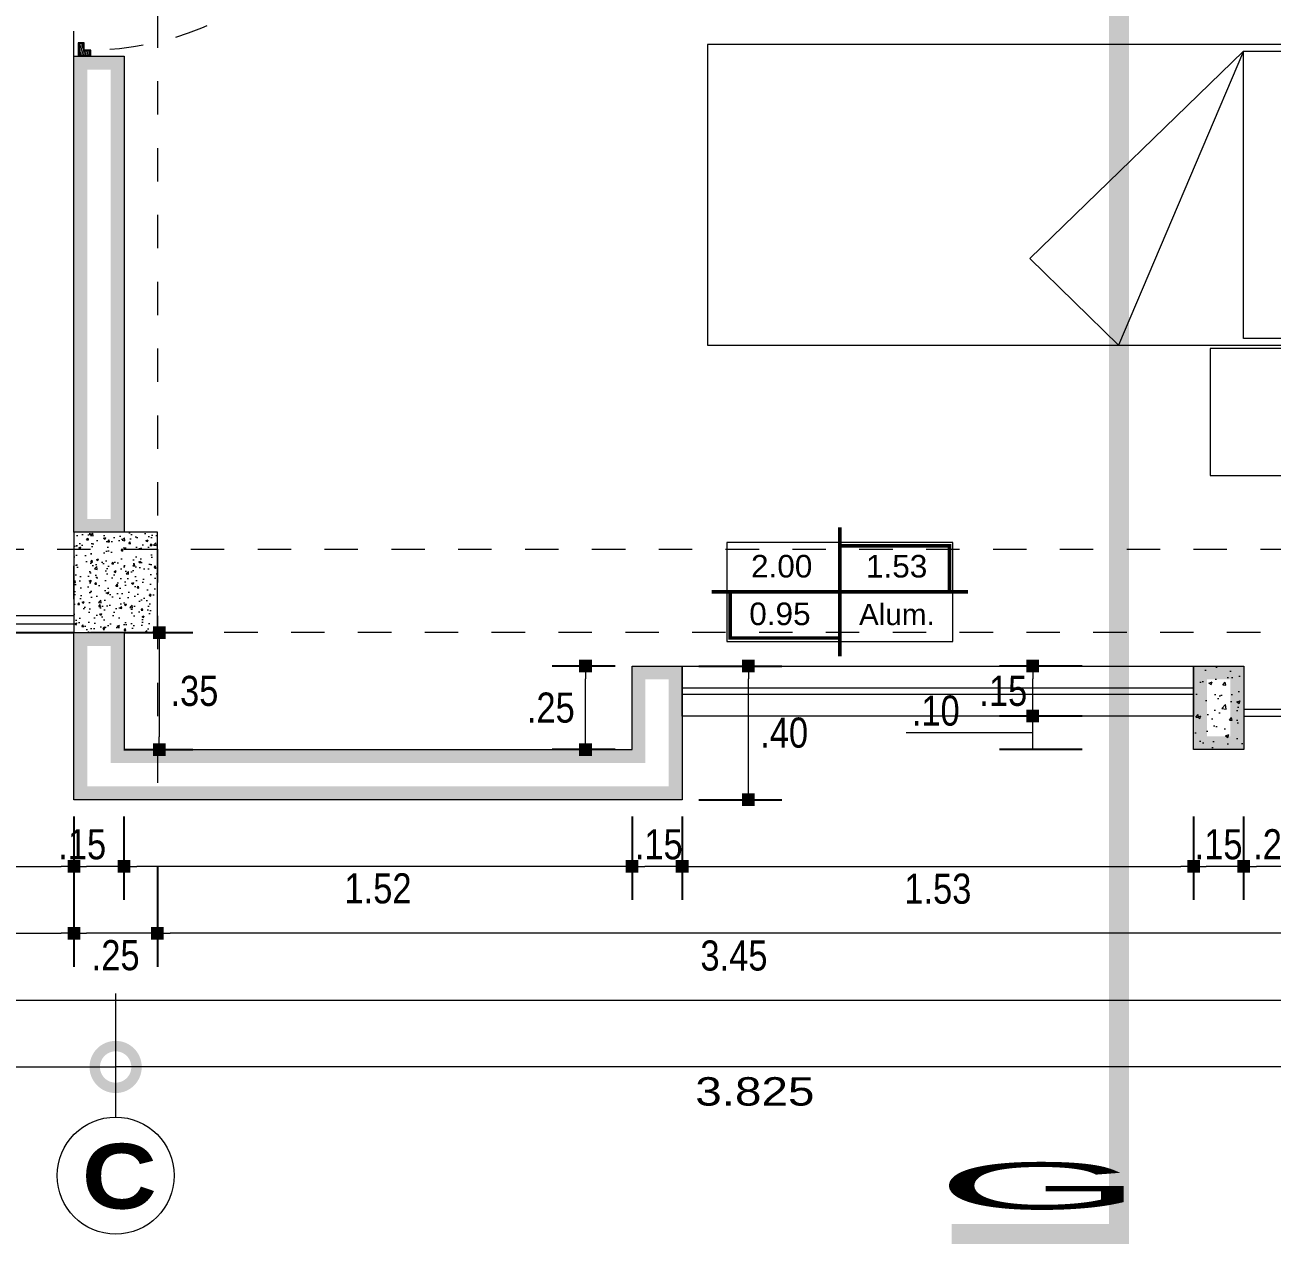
# Model space of a CAD drawing. Header units: millimetres. Extents: x 1555 to 3397, y 790 to 1592.
# Drawn here: x 1675.147 to 1678.878, y 799.003 to 802.652 of the extents above; entities that cross this region are included whole.
import ezdxf
from ezdxf.enums import TextEntityAlignment as Align

# ---------------------------------------------------------------- set-up
doc = ezdxf.new("R2010")
doc.units = ezdxf.units.MM
for name, pattern in [('ACAD_ISO10W100', [18.5, 12, -3, 0.5, -3]), ('CONTINUA', [0]), ('DASHDOT', [1, 0.5, -0.25, 0, -0.25]), ('HIDDEN2', [4.7625, 3.175, -1.5875])]:
    doc.linetypes.add(name, pattern=pattern)
doc.layers.get('0').update_dxf_attribs({"lineweight": 5})
doc.layers.get('Defpoints').update_dxf_attribs({"lineweight": 5})
for name, color, linetype, lineweight in [('0-Columna', 253, 'Continuous', 13), ('0-Hach de Muro Alto', 145, 'Continuous', 5), ('0-Muro Alto', 145, 'Continuous', 5), ('02', 2, 'Continuous', 5), ('1 simbolos', 250, 'Continuous', 9), ('BARANDAS', 129, 'Continuous', 9), ('COTA', 250, 'Continuous', 9), ('COTA INTERIOE', 22, 'Continuous', 9), ('COTAS', 7, 'Continuous', 9), ('muebles', 8, 'Continuous', 5), ('PUERTAS', 57, 'Continuous', 9), ('SIMBOLO CORTES', 10, 'DASHDOT', 5), ('TEXTURAS ACHURADOS', 47, 'Continuous', 5), ('VENTANA', 150, 'Continuous', 5)]:
    doc.layers.add(name, color=color, linetype=linetype, lineweight=lineweight)
for name, color, linetype, lineweight, true_color in [('1 numeracion puertas ventanas', 7, 'Continuous', 9, 0x504a45), ('ejes', 7, 'DASHDOT', 5, 0x6c7360), ('PISO LM', 7, 'Continuous', 25, 0x484242), ('PROYECCION DE VIGA', 7, 'HIDDEN2', 9, 0xd4bc9d), ('RELLENO DE MURO CORTE', 7, 'Continuous', 5, 0x5b605f), ('TEXTO CORTES', 7, 'CONTINUA', 9, 0x3d664b)]:
    doc.layers.add(name, color=color, linetype=linetype, lineweight=lineweight, true_color=true_color)
doc.styles.add('BLACK', font='', dxfattribs={"height": 0.15})
doc.styles.add('DETALLES', font='techl___.ttf')
doc.styles.add('PEQUEÑO', font='sanss___.ttf', dxfattribs={"height": 0.075})
doc.styles.add('STYLE1-50EJES', font='swissel.ttf', dxfattribs={"width": 1.2, "height": 0.085})
doc.styles.add('TEX-10', font='swissel.ttf', dxfattribs={"height": 0.1})
doc.styles.add('TITULO2', font='swissck.ttf')
doc.styles.get('BLACK').set_extended_font_data('Arial Black')
doc.dimstyles.new('50$0', dxfattribs={"dimscale": 0, "dimtxt": 0.09, "dimasz": 0.038, "dimexe": 0.1, "dimexo": 0.05, "dimgap": 0.02, "dimtad": 2, "dimtih": 1, "dimtoh": 1, "dimlfac": -1, "dimzin": 4, "dimdsep": 46, "dimtxsty": 'DETALLES', "dimblk": 'BOXFILLED', "dimcen": 2.5, "dimclrd": 256, "dimclre": 256, "dimclrt": 256, "dimazin": 0, "dimtfac": 1, "dimtmove": 0, "dimatfit": 2, "dimldrblk": 'DOT', "dimfxl": 0.2, "dimfxlon": 1, "dimtolj": 1, "dimtzin": 0, "dimlwd": -1, "dimarcsym": 0})
doc.dimstyles.new('DIM-1-50ejes', dxfattribs={"dimtxt": 0.085, "dimasz": 0.25, "dimexe": 0.15, "dimexo": 0.18, "dimgap": 0.03, "dimtad": 2, "dimtih": 1, "dimtoh": 1, "dimzin": 0, "dimdsep": 46, "dimtxsty": 'STYLE1-50EJES', "dimblk1": 'DOTSMALL', "dimblk2": 'DOTSMALL', "dimsah": 1, "dimcen": 2.75, "dimclrd": 256, "dimclre": 256, "dimclrt": 256, "dimazin": 0, "dimtfac": 1, "dimtix": 1, "dimtmove": 0, "dimatfit": 3, "dimldrblk": 'DOTSMALL', "dimfxl": 1, "dimfxlon": 1, "dimtolj": 1, "dimtzin": 0, "dimlwd": -1, "dimlwe": -1, "dimarcsym": 0})

# ---------------------------------------------------------------- blocks, each defined once
blk = doc.blocks.new('A$C1AD014A1')
at = {"layer": 'muebles'}
for p, q in [((0.3422, 0.8264), (-0.5378, 0.4518)), ((0.3422, 0.8264), (-0.2786, 0.1871)), ((-0.5378, 0.4518), (-0.2786, 0.1871))]:
    blk.add_line(p, q, dxfattribs=at)
for points in [[(-0.5478, 1.1265), (-0.5478, 0.7265), (-0.9278, 0.7265), (-0.9278, 1.1265)], [(0.3622, 1.1265), (0.3622, -0.7777), (-0.5378, -0.7777), (-0.5378, 1.1265)], [(-0.5178, 0.8264), (0.3422, 0.8264), (0.3422, 1.1065), (-0.5178, 1.1065)], [(-0.5378, 0.4518), (-0.2786, 0.1871), (0.3422, 0.8264)]]:
    blk.add_lwpolyline(points, close=True, dxfattribs=at)
blk = doc.blocks.new('_BOXFILLED')
at = {"color": 0, "linetype": 'ByBlock'}
blk.add_line((-0.5, 0), (-1, 0), dxfattribs=at)
blk.add_solid([(-0.5, 0.5), (0.5, 0.5), (-0.5, -0.5), (0.5, -0.5)], dxfattribs=at)
blk = doc.blocks.new('*D45')
at = {"layer": 'COTA', "lineweight": -2, "transparency": 16777216}
for p, q in [((1670.2433, 799.9333), (1670.2433, 799.6333)), ((1679.2433, 799.9333), (1679.2433, 799.6333))]:
    blk.add_line(p, q, dxfattribs=at)
at = {"layer": 'COTA', "transparency": 16777216}
blk.add_line((1670.2813, 799.7333), (1679.2053, 799.7333), dxfattribs=at)
at = {"layer": 'Defpoints', "color": 0, "transparency": 16777216}
for p in [(1670.2433, 800.3332), (1679.2433, 800.3332), (1679.2433, 799.7333)]:
    blk.add_point(p, dxfattribs=at)
at = {"layer": 'COTA', "transparency": 16777216, "xscale": 0.038, "yscale": 0.038, "zscale": 0.038, "rotation": 180}
blk.add_blockref('_BOXFILLED', (1670.2433, 799.7333), dxfattribs=at)
at = {"layer": 'COTA', "transparency": 16777216, "xscale": 0.038, "yscale": 0.038, "zscale": 0.038}
blk.add_blockref('_BOXFILLED', (1679.2433, 799.7333), dxfattribs=at)
at = {"layer": 'COTA', "transparency": 16777216, "insert": (1674.7433, 799.6671), "char_height": 0.09, "attachment_point": 5, "style": 'DETALLES'}
blk.add_mtext('\\A1;9.00', dxfattribs=at)
blk = doc.blocks.new('_Dot')
at = {"layer": '02', "color": 0, "lineweight": -2}
blk.add_line((-0.5, 0), (-1, 0), dxfattribs=at)
at = {"layer": '02', "color": 0, "const_width": 0.5}
blk.add_lwpolyline([(-0.25, 0, 1), (0.25, 0, 1)], format="xyb", close=True, dxfattribs=at)
blk = doc.blocks.new('_DOTSMALL')
at = {"color": 0, "linetype": 'ByBlock', "const_width": 0.5}
blk.add_lwpolyline([(-0.0625, 0, 1), (0.0625, 0, 1)], format="xyb", close=True, dxfattribs=at)
blk = doc.blocks.new('*D47')
at = {"layer": 'COTAS', "transparency": 16777216}
for p, q in [((1675.4183, 799.7533), (1675.4183, 799.3833)), ((1679.2433, 799.7533), (1679.2433, 799.3833)), ((1679.2433, 799.5333), (1675.4183, 799.5333))]:
    blk.add_line(p, q, dxfattribs=at)
at = {"layer": 'Defpoints', "color": 0, "transparency": 16777216}
for p in [(1675.4183, 799.9333), (1679.2433, 799.9333), (1675.4183, 799.5333)]:
    blk.add_point(p, dxfattribs=at)
at = {"layer": 'COTAS', "transparency": 16777216, "xscale": 0.25, "yscale": 0.25, "zscale": 0.25, "rotation": 180}
blk.add_blockref('_DOTSMALL', (1675.4183, 799.5333), dxfattribs=at)
at = {"layer": 'COTAS', "transparency": 16777216, "xscale": 0.25, "yscale": 0.25, "zscale": 0.25}
blk.add_blockref('_DOTSMALL', (1679.2433, 799.5333), dxfattribs=at)
at = {"layer": 'COTAS', "transparency": 16777216, "insert": (1677.3308, 799.4596), "char_height": 0.085, "attachment_point": 5, "style": 'STYLE1-50EJES'}
blk.add_mtext('\\A1;3.825', dxfattribs=at)
blk = doc.blocks.new('*D51')
at = {"layer": 'COTAS', "transparency": 16777216}
for p, q in [((1674.0683, 799.7533), (1674.0683, 799.3833)), ((1675.4183, 799.7533), (1675.4183, 799.3833)), ((1674.0683, 799.5333), (1675.4183, 799.5333))]:
    blk.add_line(p, q, dxfattribs=at)
at = {"layer": 'Defpoints', "color": 0, "transparency": 16777216}
for p in [(1674.0683, 799.9333), (1675.4183, 799.9333), (1675.4183, 799.5333)]:
    blk.add_point(p, dxfattribs=at)
at = {"layer": 'COTAS', "transparency": 16777216, "xscale": 0.25, "yscale": 0.25, "zscale": 0.25, "rotation": 180}
blk.add_blockref('_DOTSMALL', (1674.0683, 799.5333), dxfattribs=at)
at = {"layer": 'COTAS', "transparency": 16777216, "xscale": 0.25, "yscale": 0.25, "zscale": 0.25}
blk.add_blockref('_DOTSMALL', (1675.4183, 799.5333), dxfattribs=at)
at = {"layer": 'COTAS', "transparency": 16777216, "insert": (1674.7433, 799.4596), "char_height": 0.085, "attachment_point": 5, "style": 'STYLE1-50EJES'}
blk.add_mtext('\\A1;1.350', dxfattribs=at)
blk = doc.blocks.new('*D56')
at = {"layer": 'COTA', "lineweight": -2, "transparency": 16777216}
for p, q in [((1675.2933, 800.2832), (1675.2933, 800.0333)), ((1675.4433, 800.2832), (1675.4433, 800.0333))]:
    blk.add_line(p, q, dxfattribs=at)
at = {"layer": 'COTA', "transparency": 16777216}
blk.add_line((1675.4053, 800.1333), (1675.3313, 800.1333), dxfattribs=at)
at = {"layer": 'Defpoints', "color": 0, "transparency": 16777216}
for p in [(1675.2933, 800.3332), (1675.4433, 800.3332), (1675.2933, 800.1333)]:
    blk.add_point(p, dxfattribs=at)
at = {"layer": 'COTA', "transparency": 16777216, "xscale": 0.038, "yscale": 0.038, "zscale": 0.038, "rotation": 180}
blk.add_blockref('_BOXFILLED', (1675.2933, 800.1333), dxfattribs=at)
at = {"layer": 'COTA', "transparency": 16777216, "xscale": 0.038, "yscale": 0.038, "zscale": 0.038}
blk.add_blockref('_BOXFILLED', (1675.4433, 800.1333), dxfattribs=at)
at = {"layer": 'COTA', "transparency": 16777216, "insert": (1675.3183, 800.1992), "char_height": 0.09, "attachment_point": 5, "style": 'DETALLES'}
blk.add_mtext('\\A1;.15', dxfattribs=at)
blk = doc.blocks.new('*D57')
at = {"layer": 'COTA', "lineweight": -2, "transparency": 16777216}
for p, q in [((1678.7933, 800.2832), (1678.7933, 800.0333)), ((1678.9933, 800.2832), (1678.9933, 800.0333))]:
    blk.add_line(p, q, dxfattribs=at)
at = {"layer": 'COTA', "transparency": 16777216}
blk.add_line((1678.9553, 800.1333), (1678.8313, 800.1333), dxfattribs=at)
at = {"layer": 'Defpoints', "color": 0, "transparency": 16777216}
for p in [(1678.7933, 800.3332), (1678.9933, 800.3332), (1678.7933, 800.1333)]:
    blk.add_point(p, dxfattribs=at)
at = {"layer": 'COTA', "transparency": 16777216, "xscale": 0.038, "yscale": 0.038, "zscale": 0.038, "rotation": 180}
blk.add_blockref('_BOXFILLED', (1678.7933, 800.1333), dxfattribs=at)
at = {"layer": 'COTA', "transparency": 16777216, "xscale": 0.038, "yscale": 0.038, "zscale": 0.038}
blk.add_blockref('_BOXFILLED', (1678.9933, 800.1333), dxfattribs=at)
at = {"layer": 'COTA', "transparency": 16777216, "insert": (1678.8933, 800.1992), "char_height": 0.09, "attachment_point": 5, "style": 'DETALLES'}
blk.add_mtext('\\A1;.20', dxfattribs=at)
blk = doc.blocks.new('*D58')
at = {"layer": 'COTA', "lineweight": -2, "transparency": 16777216}
for p, q in [((1678.6433, 800.2832), (1678.6433, 800.0333)), ((1678.7933, 800.2832), (1678.7933, 800.0333))]:
    blk.add_line(p, q, dxfattribs=at)
at = {"layer": 'COTA', "transparency": 16777216}
blk.add_line((1678.7553, 800.1333), (1678.6813, 800.1333), dxfattribs=at)
at = {"layer": 'Defpoints', "color": 0, "transparency": 16777216}
for p in [(1678.6433, 800.3332), (1678.7933, 800.3332), (1678.6433, 800.1333)]:
    blk.add_point(p, dxfattribs=at)
at = {"layer": 'COTA', "transparency": 16777216, "xscale": 0.038, "yscale": 0.038, "zscale": 0.038, "rotation": 180}
blk.add_blockref('_BOXFILLED', (1678.6433, 800.1333), dxfattribs=at)
at = {"layer": 'COTA', "transparency": 16777216, "xscale": 0.038, "yscale": 0.038, "zscale": 0.038}
blk.add_blockref('_BOXFILLED', (1678.7933, 800.1333), dxfattribs=at)
at = {"layer": 'COTA', "transparency": 16777216, "insert": (1678.7183, 800.1992), "char_height": 0.09, "attachment_point": 5, "style": 'DETALLES'}
blk.add_mtext('\\A1;.15', dxfattribs=at)
blk = doc.blocks.new('*D59')
at = {"layer": 'COTA', "lineweight": -2, "transparency": 16777216}
for p, q in [((1676.9633, 800.2832), (1676.9633, 800.0333)), ((1677.1133, 800.2832), (1677.1133, 800.0333))]:
    blk.add_line(p, q, dxfattribs=at)
at = {"layer": 'COTA', "transparency": 16777216}
blk.add_line((1677.0753, 800.1333), (1677.0013, 800.1333), dxfattribs=at)
at = {"layer": 'Defpoints', "color": 0, "transparency": 16777216}
for p in [(1676.9633, 800.3332), (1677.1133, 800.3332), (1676.9633, 800.1333)]:
    blk.add_point(p, dxfattribs=at)
at = {"layer": 'COTA', "transparency": 16777216, "xscale": 0.038, "yscale": 0.038, "zscale": 0.038, "rotation": 180}
blk.add_blockref('_BOXFILLED', (1676.9633, 800.1333), dxfattribs=at)
at = {"layer": 'COTA', "transparency": 16777216, "xscale": 0.038, "yscale": 0.038, "zscale": 0.038}
blk.add_blockref('_BOXFILLED', (1677.1133, 800.1333), dxfattribs=at)
at = {"layer": 'COTA', "transparency": 16777216, "insert": (1677.0433, 800.1992), "char_height": 0.09, "attachment_point": 5, "style": 'DETALLES'}
blk.add_mtext('\\A1;.15', dxfattribs=at)
blk = doc.blocks.new('*D60')
at = {"layer": 'COTA', "lineweight": -2, "transparency": 16777216}
for p, q in [((1675.4433, 800.2832), (1675.4433, 800.0333)), ((1676.9633, 800.2832), (1676.9633, 800.0333))]:
    blk.add_line(p, q, dxfattribs=at)
at = {"layer": 'COTA', "transparency": 16777216}
blk.add_line((1676.9253, 800.1333), (1675.4813, 800.1333), dxfattribs=at)
at = {"layer": 'Defpoints', "color": 0, "transparency": 16777216}
for p in [(1675.4433, 800.3332), (1676.9633, 800.3332), (1675.4433, 800.1333)]:
    blk.add_point(p, dxfattribs=at)
at = {"layer": 'COTA', "transparency": 16777216, "xscale": 0.038, "yscale": 0.038, "zscale": 0.038, "rotation": 180}
blk.add_blockref('_BOXFILLED', (1675.4433, 800.1333), dxfattribs=at)
at = {"layer": 'COTA', "transparency": 16777216, "xscale": 0.038, "yscale": 0.038, "zscale": 0.038}
blk.add_blockref('_BOXFILLED', (1676.9633, 800.1333), dxfattribs=at)
at = {"layer": 'COTA', "transparency": 16777216, "insert": (1676.2033, 800.0673), "char_height": 0.09, "attachment_point": 5, "style": 'DETALLES'}
blk.add_mtext('\\A1;1.52', dxfattribs=at)
blk = doc.blocks.new('*D110')
at = {"layer": 'COTA', "lineweight": -2, "transparency": 16777216}
for p, q in [((1674.1933, 800.2832), (1674.1933, 800.0333)), ((1675.2933, 800.2832), (1675.2933, 800.0333))]:
    blk.add_line(p, q, dxfattribs=at)
at = {"layer": 'COTA', "transparency": 16777216}
blk.add_line((1674.2313, 800.1333), (1675.2553, 800.1333), dxfattribs=at)
at = {"layer": 'Defpoints', "color": 0, "transparency": 16777216}
for p in [(1674.1933, 800.3332), (1675.2933, 800.3332), (1675.2933, 800.1333)]:
    blk.add_point(p, dxfattribs=at)
at = {"layer": 'COTA', "transparency": 16777216, "xscale": 0.038, "yscale": 0.038, "zscale": 0.038, "rotation": 180}
blk.add_blockref('_BOXFILLED', (1674.1933, 800.1333), dxfattribs=at)
at = {"layer": 'COTA', "transparency": 16777216, "xscale": 0.038, "yscale": 0.038, "zscale": 0.038}
blk.add_blockref('_BOXFILLED', (1675.2933, 800.1333), dxfattribs=at)
at = {"layer": 'COTA', "transparency": 16777216, "insert": (1674.7433, 800.0673), "char_height": 0.09, "attachment_point": 5, "style": 'DETALLES'}
blk.add_mtext('\\A1;1.10', dxfattribs=at)
blk = doc.blocks.new('*D90')
at = {"layer": 'COTA INTERIOE', "lineweight": -2, "transparency": 16777216}
for p, q in [((1675.4433, 800.8332), (1675.6488, 800.8332)), ((1675.4433, 800.4832), (1675.6488, 800.4832))]:
    blk.add_line(p, q, dxfattribs=at)
at = {"layer": 'COTA INTERIOE', "transparency": 16777216}
blk.add_line((1675.5488, 800.7952), (1675.5488, 800.5212), dxfattribs=at)
at = {"layer": 'Defpoints', "color": 0, "transparency": 16777216}
for p in [(1675.3933, 800.8332), (1675.3933, 800.4832), (1675.5488, 800.4832)]:
    blk.add_point(p, dxfattribs=at)
at = {"layer": 'COTA INTERIOE', "transparency": 16777216, "xscale": 0.038, "yscale": 0.038, "zscale": 0.038}
for p, rotation in [((1675.5488, 800.8332), 90), ((1675.5488, 800.4832), 270)]:
    blk.add_blockref('_BOXFILLED', p, dxfattribs=dict(at, rotation=rotation))
at = {"layer": 'COTA INTERIOE', "transparency": 16777216, "insert": (1675.654, 800.6582), "char_height": 0.09, "attachment_point": 5, "style": 'DETALLES'}
blk.add_mtext('\\A1;.35', dxfattribs=at)
blk = doc.blocks.new('*D91')
at = {"layer": 'COTA INTERIOE', "lineweight": -2, "transparency": 16777216}
for p, q in [((1676.9133, 800.7332), (1676.7241, 800.7332)), ((1676.9133, 800.4832), (1676.7241, 800.4832))]:
    blk.add_line(p, q, dxfattribs=at)
at = {"layer": 'COTA INTERIOE', "transparency": 16777216}
blk.add_line((1676.8241, 800.5212), (1676.8241, 800.6952), dxfattribs=at)
at = {"layer": 'Defpoints', "color": 0, "transparency": 16777216}
for p in [(1676.8241, 800.7332), (1676.9633, 800.7332), (1676.9633, 800.4832)]:
    blk.add_point(p, dxfattribs=at)
at = {"layer": 'COTA INTERIOE', "transparency": 16777216, "xscale": 0.038, "yscale": 0.038, "zscale": 0.038}
for p, rotation in [((1676.8241, 800.7332), 90), ((1676.8241, 800.4832), 270)]:
    blk.add_blockref('_BOXFILLED', p, dxfattribs=dict(at, rotation=rotation))
at = {"layer": 'COTA INTERIOE', "transparency": 16777216, "insert": (1676.7203, 800.6082), "char_height": 0.09, "attachment_point": 5, "style": 'DETALLES'}
blk.add_mtext('\\A1;.25', dxfattribs=at)
blk = doc.blocks.new('*D113')
at = {"layer": 'COTA INTERIOE', "lineweight": -2, "transparency": 16777216}
for p, q in [((1677.1633, 800.7332), (1677.4116, 800.7332)), ((1677.1633, 800.3332), (1677.4116, 800.3332))]:
    blk.add_line(p, q, dxfattribs=at)
at = {"layer": 'COTA INTERIOE', "transparency": 16777216}
blk.add_line((1677.3116, 800.3712), (1677.3116, 800.6952), dxfattribs=at)
at = {"layer": 'Defpoints', "color": 0, "transparency": 16777216}
for p in [(1677.1133, 800.7332), (1677.3116, 800.7332), (1677.1133, 800.3332)]:
    blk.add_point(p, dxfattribs=at)
at = {"layer": 'COTA INTERIOE', "transparency": 16777216, "xscale": 0.038, "yscale": 0.038, "zscale": 0.038}
for p, rotation in [((1677.3116, 800.7332), 90), ((1677.3116, 800.3332), 270)]:
    blk.add_blockref('_BOXFILLED', p, dxfattribs=dict(at, rotation=rotation))
at = {"layer": 'COTA INTERIOE', "transparency": 16777216, "insert": (1677.4185, 800.5332), "char_height": 0.09, "attachment_point": 5, "style": 'DETALLES'}
blk.add_mtext('\\A1;.40', dxfattribs=at)
blk = doc.blocks.new('*D103')
at = {"layer": 'COTA', "lineweight": -2, "transparency": 16777216}
for p, q in [((1675.5433, 800.1333), (1675.5433, 799.8333)), ((1678.9933, 800.1333), (1678.9933, 799.8333))]:
    blk.add_line(p, q, dxfattribs=at)
at = {"layer": 'COTA', "transparency": 16777216}
blk.add_line((1678.9553, 799.9333), (1675.5813, 799.9333), dxfattribs=at)
at = {"layer": 'Defpoints', "color": 0, "transparency": 16777216}
for p in [(1675.5433, 800.3332), (1678.9933, 800.3332), (1675.5433, 799.9333)]:
    blk.add_point(p, dxfattribs=at)
at = {"layer": 'COTA', "transparency": 16777216, "xscale": 0.038, "yscale": 0.038, "zscale": 0.038, "rotation": 180}
blk.add_blockref('_BOXFILLED', (1675.5433, 799.9333), dxfattribs=at)
at = {"layer": 'COTA', "transparency": 16777216, "xscale": 0.038, "yscale": 0.038, "zscale": 0.038}
blk.add_blockref('_BOXFILLED', (1678.9933, 799.9333), dxfattribs=at)
at = {"layer": 'COTA', "transparency": 16777216, "insert": (1677.2683, 799.8663), "char_height": 0.09, "attachment_point": 5, "style": 'DETALLES'}
blk.add_mtext('\\A1;3.45', dxfattribs=at)
blk = doc.blocks.new('*D108')
at = {"layer": 'COTA', "lineweight": -2, "transparency": 16777216}
for p, q in [((1675.2933, 800.1333), (1675.2933, 799.8333)), ((1675.5433, 800.1333), (1675.5433, 799.8333))]:
    blk.add_line(p, q, dxfattribs=at)
at = {"layer": 'COTA', "transparency": 16777216}
blk.add_line((1675.5053, 799.9333), (1675.3313, 799.9333), dxfattribs=at)
at = {"layer": 'Defpoints', "color": 0, "transparency": 16777216}
for p in [(1675.2933, 800.3332), (1675.5433, 800.3332), (1675.2933, 799.9333)]:
    blk.add_point(p, dxfattribs=at)
at = {"layer": 'COTA', "transparency": 16777216, "xscale": 0.038, "yscale": 0.038, "zscale": 0.038, "rotation": 180}
blk.add_blockref('_BOXFILLED', (1675.2933, 799.9333), dxfattribs=at)
at = {"layer": 'COTA', "transparency": 16777216, "xscale": 0.038, "yscale": 0.038, "zscale": 0.038}
blk.add_blockref('_BOXFILLED', (1675.5433, 799.9333), dxfattribs=at)
at = {"layer": 'COTA', "transparency": 16777216, "insert": (1675.4183, 799.8673), "char_height": 0.09, "attachment_point": 5, "style": 'DETALLES'}
blk.add_mtext('\\A1;.25', dxfattribs=at)
blk = doc.blocks.new('*D109')
at = {"layer": 'COTA', "lineweight": -2, "transparency": 16777216}
for p, q in [((1674.1933, 800.1333), (1674.1933, 799.8333)), ((1675.2933, 800.1333), (1675.2933, 799.8333))]:
    blk.add_line(p, q, dxfattribs=at)
at = {"layer": 'COTA', "transparency": 16777216}
blk.add_line((1674.2313, 799.9333), (1675.2553, 799.9333), dxfattribs=at)
at = {"layer": 'Defpoints', "color": 0, "transparency": 16777216}
for p in [(1674.1933, 800.3332), (1675.2933, 800.3332), (1675.2933, 799.9333)]:
    blk.add_point(p, dxfattribs=at)
at = {"layer": 'COTA', "transparency": 16777216, "xscale": 0.038, "yscale": 0.038, "zscale": 0.038, "rotation": 180}
blk.add_blockref('_BOXFILLED', (1674.1933, 799.9333), dxfattribs=at)
at = {"layer": 'COTA', "transparency": 16777216, "xscale": 0.038, "yscale": 0.038, "zscale": 0.038}
blk.add_blockref('_BOXFILLED', (1675.2933, 799.9333), dxfattribs=at)
at = {"layer": 'COTA', "transparency": 16777216, "insert": (1674.7433, 799.8673), "char_height": 0.09, "attachment_point": 5, "style": 'DETALLES'}
blk.add_mtext('\\A1;1.10', dxfattribs=at)
blk = doc.blocks.new('*D114')
at = {"layer": 'COTA', "lineweight": -2, "transparency": 16777216}
for p, q in [((1677.1133, 800.2832), (1677.1133, 800.0333)), ((1678.6433, 800.2832), (1678.6433, 800.0333))]:
    blk.add_line(p, q, dxfattribs=at)
at = {"layer": 'COTA', "transparency": 16777216}
blk.add_line((1677.1513, 800.1333), (1678.6053, 800.1333), dxfattribs=at)
at = {"layer": 'Defpoints', "color": 0, "transparency": 16777216}
for p in [(1677.1133, 800.3332), (1678.6433, 800.3332), (1678.6433, 800.1333)]:
    blk.add_point(p, dxfattribs=at)
at = {"layer": 'COTA', "transparency": 16777216, "xscale": 0.038, "yscale": 0.038, "zscale": 0.038, "rotation": 180}
blk.add_blockref('_BOXFILLED', (1677.1133, 800.1333), dxfattribs=at)
at = {"layer": 'COTA', "transparency": 16777216, "xscale": 0.038, "yscale": 0.038, "zscale": 0.038}
blk.add_blockref('_BOXFILLED', (1678.6433, 800.1333), dxfattribs=at)
at = {"layer": 'COTA', "transparency": 16777216, "insert": (1677.8783, 800.0663), "char_height": 0.09, "attachment_point": 5, "style": 'DETALLES'}
blk.add_mtext('\\A1;1.53', dxfattribs=at)
blk = doc.blocks.new('*D280')
at = {"layer": 'COTA INTERIOE', "lineweight": -2, "transparency": 16777216}
for p, q in [((1678.3104, 800.5832), (1678.0623, 800.5832)), ((1678.3104, 800.4832), (1678.0623, 800.4832))]:
    blk.add_line(p, q, dxfattribs=at)
at = {"layer": 'COTA INTERIOE', "transparency": 16777216}
for p, q in [((1678.1623, 800.4832), (1678.1623, 800.5832)), ((1678.1623, 800.4832), (1678.1623, 800.5832)), ((1677.9605, 800.5332), (1677.7835, 800.5332)), ((1678.1623, 800.5332), (1677.9605, 800.5332))]:
    blk.add_line(p, q, dxfattribs=at)
at = {"layer": 'Defpoints', "color": 0, "transparency": 16777216}
for p in [(1678.1623, 800.5832), (1678.3604, 800.5832), (1678.3604, 800.4832)]:
    blk.add_point(p, dxfattribs=at)
at = {"layer": 'COTA INTERIOE', "transparency": 16777216, "insert": (1677.872, 800.5991), "char_height": 0.09, "attachment_point": 5, "style": 'DETALLES'}
blk.add_mtext('\\A1;.10', dxfattribs=at)
blk = doc.blocks.new('*D281')
at = {"layer": 'COTA INTERIOE', "lineweight": -2, "transparency": 16777216}
for p, q in [((1678.3104, 800.7332), (1678.0623, 800.7332)), ((1678.3104, 800.5832), (1678.0623, 800.5832))]:
    blk.add_line(p, q, dxfattribs=at)
at = {"layer": 'COTA INTERIOE', "transparency": 16777216}
blk.add_line((1678.1623, 800.6212), (1678.1623, 800.6952), dxfattribs=at)
at = {"layer": 'Defpoints', "color": 0, "transparency": 16777216}
for p in [(1678.1623, 800.7332), (1678.3604, 800.7332), (1678.3604, 800.5832)]:
    blk.add_point(p, dxfattribs=at)
at = {"layer": 'COTA INTERIOE', "transparency": 16777216, "xscale": 0.038, "yscale": 0.038, "zscale": 0.038}
for p, rotation in [((1678.1623, 800.7332), 90), ((1678.1623, 800.5832), 270)]:
    blk.add_blockref('_BOXFILLED', p, dxfattribs=dict(at, rotation=rotation))
at = {"layer": 'COTA INTERIOE', "transparency": 16777216, "insert": (1678.0741, 800.6582), "char_height": 0.09, "attachment_point": 5, "style": 'DETALLES'}
blk.add_mtext('\\A1;.15', dxfattribs=at)
blk = doc.blocks.new('A$C4689712F')
at = {"layer": 'RELLENO DE MURO CORTE'}
h = blk.add_hatch(dxfattribs=at)
h.set_pattern_fill('_USER', color=256, scale=0.004, angle=195, style=0, pattern_type=0)
h.set_pattern_definition([(195, (-171.6748232, -35.353283), (0.00103527618, -0.003863703305), [])])
h.paths.add_polyline_path([(0.4187, 0.0546), (0.4045, 0.0404), (0.4399, 0.0051), (0.454, 0.0192)])
edge = h.paths.add_edge_path()
edge.add_arc((0.454, 0.0192), 0.864, 135.6632, 136.3264)
edge.add_line((-0.1709, 0.6158), (-0.1357, 0.5806))
edge.add_line((-0.1357, 0.5806), (-0.1215, 0.5948))
edge.add_line((-0.1215, 0.5948), (-0.1569, 0.6301))
edge.add_line((-0.1569, 0.6301), (-0.164, 0.623))
h = blk.add_hatch(dxfattribs=at)
h.set_pattern_fill('_USER', color=256, scale=0.005, angle=195, style=0, pattern_type=0)
h.set_pattern_definition([(195, (-171.674823, -35.353283), (0.00129409523, -0.00482962913), [])])
h.paths.add_polyline_path([(-0.1215, 0.5905), (-0.1314, 0.5806), (0.4045, 0.0447), (0.4144, 0.0546)])
h = blk.add_hatch(dxfattribs=at)
h.set_pattern_fill('_USER', color=256, scale=0.005, angle=195, style=0, pattern_type=0)
h.set_pattern_definition([(195, (-171.667752, -35.346212), (0.00129409523, -0.00482962913), [])])
h.paths.add_polyline_path([(0.4695, 0.0167), (0.4565, 0.0167), (0.4565, -0.0033), (0.4345, -0.0033), (0.4345, -0.0163), (0.4695, -0.0163)])
h.paths.add_polyline_path([(-0.4255, 0.0167), (-0.4125, 0.0167), (-0.4125, -0.0033), (-0.3905, -0.0033), (-0.3905, -0.0163), (-0.4255, -0.0163)])
at = {"layer": 'PUERTAS', "linetype": 'HIDDEN2', "ltscale": 0.012}
blk.add_lwpolyline([(0.454, 0.8832, 0.414214), (-0.41, 0.0192), (-0.41, -0.0008), (-0.41, -0.0008)], format="xyb", dxfattribs=at)
at = {"layer": 'PUERTAS'}
for points in [[(-0.0801, 0.6078, 0.478386), (-0.1011, 0.59), (-0.0839, 0.5727, 0.478386), (-0.066, 0.5938)], [(-0.1487, 0.5392, -0.478386), (-0.1309, 0.5602), (-0.1137, 0.543, -0.478386), (-0.1347, 0.5251)]]:
    blk.add_lwpolyline(points, format="xyb", close=True, dxfattribs=at)
for points in [[(-0.1215, 0.5948), (-0.1357, 0.5806), (0.4045, 0.0404), (0.4187, 0.0546)], [(-0.1001, 0.5425), (-0.1314, 0.5738), (-0.1301, 0.5751), (-0.0988, 0.5438)], [(-0.1254, 0.5641), (-0.1314, 0.5738), (-0.1001, 0.5425), (-0.1098, 0.5485)], [(-0.1151, 0.5444), (-0.1295, 0.5588), (-0.1248, 0.5635), (-0.1104, 0.5491)], [(-0.0834, 0.5591), (-0.1147, 0.5904), (-0.116, 0.5892), (-0.0847, 0.5579)], [(-0.105, 0.5845), (-0.1147, 0.5904), (-0.0834, 0.5591), (-0.0894, 0.5689)], [(-0.0853, 0.5742), (-0.0997, 0.5886), (-0.1044, 0.5839), (-0.09, 0.5695)], [(-0.428, 0.0192), (-0.41, 0.0192), (-0.41, -0.0008), (-0.388, -0.0008), (-0.388, -0.0188), (-0.428, -0.0188)], [(0.472, 0.0192), (0.454, 0.0192), (0.454, -0.0008), (0.432, -0.0008), (0.432, -0.0188), (0.472, -0.0188)]]:
    blk.add_lwpolyline(points, close=True, dxfattribs=at)
at = {"layer": 'RELLENO DE MURO CORTE'}
for points in [[(-0.1569, 0.6301), (-0.164, 0.623, 0.002894), (-0.1709, 0.6158), (-0.1357, 0.5806), (-0.1215, 0.5948)], [(-0.081, 0.6062, 0.455015), (-0.0993, 0.5907), (-0.0831, 0.5745, 0.455015), (-0.0677, 0.5929)], [(-0.1471, 0.54, -0.455015), (-0.1316, 0.5584), (-0.1154, 0.5422, -0.455015), (-0.1338, 0.5268)]]:
    blk.add_lwpolyline(points, format="xyb", close=True, dxfattribs=at)
for points in [[(-0.1215, 0.5905), (-0.1314, 0.5806), (0.4045, 0.0447), (0.4144, 0.0546)], [(0.4187, 0.0546), (0.4045, 0.0404), (0.4399, 0.0051), (0.454, 0.0192)], [(-0.4255, 0.0167), (-0.4125, 0.0167), (-0.4125, -0.0033), (-0.3905, -0.0033), (-0.3905, -0.0163), (-0.4255, -0.0163)], [(0.4695, 0.0167), (0.4565, 0.0167), (0.4565, -0.0033), (0.4345, -0.0033), (0.4345, -0.0163), (0.4695, -0.0163)]]:
    blk.add_lwpolyline(points, close=True, dxfattribs=at)
blk = doc.blocks.new('TipoVentana')
for p, q in [((0, -0.35), (0, 0)), ((-0.4, -0.175), (0.4, -0.175))]:
    blk.add_line(p, q)
blk.add_lwpolyline([(-0.4, -0.35), (0.4, -0.35), (0.4, 0), (-0.4, 0)], close=True)
at = {"style": 'PEQUEÑO'}
for tag, p in [('TIPO', (-0.1961, -0.1305)), ('ANCHO', (-0.2007, -0.2968))]:
    blk.add_attdef(tag, text='', height=0.075, dxfattribs=at).set_placement(p, align=Align.CENTER)
at = {"style": 'PEQUEÑO', "flags": 4}
for tag, p in [('ALFEIZ.', (0.2062, -0.1281)), ('ALTO', (0.1993, -0.2968))]:
    blk.add_attdef(tag, text='', height=0.075, dxfattribs=at).set_placement(p, align=Align.CENTER)

msp = doc.modelspace()

# ---------------------------------------------------------------- hatches: boundary and pattern name
at = {"layer": 'TEXTURAS ACHURADOS'}
h = msp.add_hatch(dxfattribs=at)
h.set_pattern_fill('CONCRET3', color=256, scale=0.00882, angle=360, pattern_type=2)
h.set_pattern_definition([(50, (1721.108065, 769.234366), (0.06326235, -0.00553474), [0.006615, -0.072765]), (355, (1721.108065, 769.234366), (-0.01223787, 0.066343346), [0.005292, -0.058212]), (100.4514, (1721.113336, 769.233904), (0.05102453, 0.06080857), [0.005621885, -0.061840734]), (46.1842, (1721.108065, 769.252006), (0.09413066, -0.01459878), [0.0099225, -0.1091475]), (96.6356, (1721.11591, 769.25079), (0.08243725, 0.0859172), [0.00843283, -0.09276109]), (351.1842, (1721.10806, 769.25201), (0.08243718, 0.08591726), [0.007938, -0.087318]), (21, (1721.116885, 769.247596), (0.0526472, -0.035510986), [0.006615, -0.072765]), (326, (1721.116885, 769.247596), (0.02146041, 0.063958234), [0.005292, -0.058212]), (71.4514, (1721.12127, 769.244636), (0.074107636, 0.02844719), [0.005621885, -0.061840734]), (37.5, (1721.108065, 769.234366), (0.001072499, 0.029361238), [0, -0.0575064, 0, -0.059094, 0, -0.0584325]), (7.5, (1721.108065, 769.234366), (0.023202733, 0.034787113), [0, -0.0336924, 0, -0.0561834, 0, -0.0222705]), (327.5, (1721.088396, 769.234366), (0.047083139, -0.00198934), [0, -0.02205, 0, -0.068796, 0, -0.091287]), (317.5, (1721.079576, 769.234366), (0.05143702, 0.00882926), [0, -0.028665, 0, -0.0456876, 0, -0.064827])])
h.paths.add_polyline_path([(1675.29335, 801.13322), (1675.54335, 801.13322), (1675.54335, 800.83322), (1675.29335, 800.83322)])
h = msp.add_hatch(dxfattribs=at)
h.set_pattern_fill('CONCRET3', color=256, scale=0.014, angle=360, pattern_type=2)
h.set_pattern_definition([(50, (1748.41896, 750.132205), (0.100416426, -0.0087853), [0.0105, -0.1155]), (355, (1748.41896, 750.13221), (-0.01942519, 0.1053069), [0.0084, -0.0924]), (100.4514, (1748.42733, 750.13147), (0.08099131, 0.09652154), [0.00892363, -0.0981599]), (46.1842, (1748.41896, 750.1602), (0.14941375, -0.02317266), [0.01575, -0.17325]), (96.6356, (1748.43141, 750.15827), (0.13085278, 0.1363765), [0.01338544, -0.14723982]), (351.1842, (1748.41896, 750.1602), (0.13085267, 0.1363766), [0.0126, -0.1386]), (21, (1748.43296, 750.153205), (0.08356699, -0.056366645), [0.0105, -0.1155]), (326, (1748.43296, 750.15321), (0.03406415, 0.10152101), [0.0084, -0.0924]), (71.4514, (1748.43993, 750.14851), (0.11763117, 0.04515427), [0.00892363, -0.0981599]), (37.5, (1748.418963, 750.132205), (0.00170238, 0.04660514), [0, -0.09128, 0, -0.0938, 0, -0.09275]), (7.5, (1748.418963, 750.132205), (0.036829735, 0.05521764), [0, -0.05348, 0, -0.08918, 0, -0.03535]), (327.5, (1748.387743, 750.132205), (0.074735141, -0.003157682), [0, -0.035, 0, -0.1092, 0, -0.1449]), (317.5, (1748.37374, 750.132205), (0.081646064, 0.0140147), [0, -0.0455, 0, -0.07252, 0, -0.1029])])
h.paths.add_polyline_path([(1678.64335, 800.48322), (1678.79335, 800.48322), (1678.79335, 800.73322), (1678.64335, 800.73322)])

# ---------------------------------------------------------------- linework, layer by layer
at = {"layer": '0-Columna'}
msp.add_line((1675.29335, 801.13322), (1675.29335, 800.83322), dxfattribs=at)
msp.add_lwpolyline([(1675.54335, 801.13322), (1675.29335, 801.13322), (1675.29335, 800.83322), (1675.54335, 800.83322)], close=True, dxfattribs=at)
at = {"layer": '0-Hach de Muro Alto', "const_width": 0.04}
for points in [[(1675.31335, 802.53822), (1675.42335, 802.53822), (1675.42335, 801.15322), (1675.31335, 801.15322)], [(1675.31335, 800.81322), (1675.42335, 800.81322), (1675.42335, 800.46322), (1676.98335, 800.46322), (1676.98335, 800.71322), (1677.09335, 800.71322), (1677.09335, 800.35322), (1675.31335, 800.35322)], [(1678.66335, 800.71322), (1678.77335, 800.71322), (1678.77335, 800.50322), (1678.66335, 800.50322)]]:
    msp.add_lwpolyline(points, close=True, dxfattribs=at)
at = {"layer": '0-Muro Alto'}
for points in [[(1675.29335, 802.55822), (1675.44335, 802.55822), (1675.44335, 801.13322), (1675.29335, 801.13322)], [(1675.29335, 800.83322), (1675.44335, 800.83322), (1675.44335, 800.48322), (1676.96335, 800.48322), (1676.96335, 800.73322), (1677.11335, 800.73322), (1677.11335, 800.33322), (1675.29335, 800.33322)], [(1677.11335, 800.73322), (1678.64335, 800.73322), (1678.64335, 800.58322), (1677.11335, 800.58322)], [(1678.64335, 800.73322), (1678.79335, 800.73322), (1678.79335, 800.48322), (1678.64335, 800.48322)]]:
    msp.add_lwpolyline(points, close=True, dxfattribs=at)
at = {"layer": '1 numeracion puertas ventanas', "linetype": 'Continuous', "const_width": 0.0108}
for points in [[(1677.58495, 800.76195), (1677.58495, 801.14786)], [(1677.58495, 801.09286), (1677.91313, 801.09286), (1677.91313, 800.9549)], [(1677.20177, 800.95493), (1677.96813, 800.9549)], [(1677.58495, 800.81695), (1677.25677, 800.81695), (1677.25677, 800.95493)]]:
    msp.add_lwpolyline(points, dxfattribs=at)
at = {"layer": 'BARANDAS'}
for points in [[(1675.29335, 800.88322), (1674.19335, 800.88322)], [(1675.29335, 800.85822), (1674.19335, 800.85822)]]:
    msp.add_lwpolyline(points, dxfattribs=at)
at = {"layer": 'ejes', "color": 8, "linetype": 'Continuous', "lineweight": 0}
msp.add_circle((1675.41835, 799.20825), 0.175, dxfattribs=at)
at = {"layer": 'PISO LM'}
msp.add_line((1674.19335, 800.83322), (1675.29335, 800.83322), dxfattribs=at)
at = {"layer": 'PROYECCION DE VIGA', "linetype": 'HIDDEN2', "ltscale": 0.03}
for points in [[(1675.29335, 811.88322), (1675.54335, 811.88322), (1675.54335, 800.33322), (1675.29335, 800.33322)], [(1670.24335, 801.08322), (1679.24335, 801.08322), (1679.24335, 800.83322), (1670.24335, 800.83322)]]:
    msp.add_lwpolyline(points, close=True, dxfattribs=at)
at = {"layer": 'SIMBOLO CORTES', "linetype": 'ACAD_ISO10W100', "ltscale": 0.07, "const_width": 0.05972}
msp.add_lwpolyline([(1677.92017, 819.37395), (1678.42017, 819.37395), (1678.42017, 799.03325), (1677.92017, 799.03325)], dxfattribs=at)
at = {"layer": 'VENTANA'}
for points in [[(1677.11335, 800.66822), (1678.64335, 800.66822), (1678.64335, 800.64822), (1677.11335, 800.64822)], [(1678.99335, 800.60322), (1678.79335, 800.60322), (1678.79335, 800.58322), (1678.99335, 800.58322)]]:
    msp.add_lwpolyline(points, close=True, dxfattribs=at)

# ---------------------------------------------------------------- block references
at = {"layer": '1 simbolos', "linetype": 'Continuous'}
ref = msp.add_blockref('TipoVentana', (1677.58495, 800.80695), dxfattribs=dict(at, xscale=0.8454515097599824, yscale=0.8454515097599824, zscale=0.8454515097599824, rotation=180))
ref.add_attrib('ALFEIZ.', '0.95', dxfattribs={"layer": '0', "height": 0.0675, "style": 'TEX-10', "flags": 4}).set_placement((1677.40581, 800.85554), align=Align.CENTER)
ref.add_attrib('TIPO', 'Alum.', dxfattribs={"layer": '0', "height": 0.063409, "style": 'PEQUEÑO'}).set_placement((1677.7557, 800.85575), align=Align.CENTER)
ref.add_attrib('ANCHO', '1.53', dxfattribs={"layer": '0', "height": 0.0675, "style": 'TEX-10'}).set_placement((1677.755, 800.99802), align=Align.CENTER)
ref.add_attrib('ALTO', '2.00', dxfattribs={"layer": '0', "height": 0.0675, "style": 'TEX-10', "flags": 4}).set_placement((1677.41107, 800.99811), align=Align.CENTER)
at = {"layer": 'muebles', "color": 5, "lineweight": 5, "xscale": -1, "rotation": 270}
msp.add_blockref('A$C1AD014A1', (1677.96687, 802.23123), dxfattribs=at)
at = {"layer": 'PUERTAS', "lineweight": -3, "xscale": -1, "rotation": 270}
msp.add_blockref('A$C4689712F', (1675.32513, 802.98621), dxfattribs=at)

# ---------------------------------------------------------------- texts
at = {"layer": 'ejes', "linetype": 'Continuous', "lineweight": 0, "style": 'BLACK'}
msp.add_text('C', height=0.19424, dxfattribs=at).set_placement((1675.31714, 799.10936))
at = {"layer": 'TEXTO CORTES', "linetype": 'Continuous', "style": 'TITULO2', "width": 5}
msp.add_text('G', height=0.13994, dxfattribs=at).set_placement((1677.87118, 799.10749))

# ---------------------------------------------------------------- dimensions: what is measured, and where the dimension line sits
at = {"layer": 'COTA'}
for base, p1, p2, override, picture, middle in [((1679.24335, 799.73325), (1670.24335, 800.33322), (1679.24335, 800.33322), {"dimscale": 1}, '*D45', (1674.74335, 799.66707)), ((1675.44335, 800.13325), (1676.96335, 800.33322), (1675.44335, 800.33322), {"dimscale": 1, "dimtmove": 1}, '*D60', (1676.20335, 800.06727)), ((1678.64335, 800.13325), (1677.11335, 800.33322), (1678.64335, 800.33322), {"dimscale": 1, "dimtmove": 1}, '*D114', (1677.87835, 800.06628))]:
    dim = msp.add_linear_dim(base=base, p1=p1, p2=p2, dimstyle='50$0', override=override, dxfattribs=at)
    dim.commit()
    dim.dimension.update_dxf_attribs({"geometry": picture, "text_midpoint": middle})
for base, p1, p2, picture, middle in [((1675.29335, 800.13325), (1674.19335, 800.33322), (1675.29335, 800.33322), '*D110', (1674.74335, 800.06733)), ((1675.29335, 799.93325), (1674.19335, 800.33322), (1675.29335, 800.33322), '*D109', (1674.74335, 799.86733)), ((1675.29335, 799.93325), (1675.54335, 800.33322), (1675.29335, 800.33322), '*D108', (1675.41835, 799.86727)), ((1675.54335, 799.93325), (1678.99335, 800.33322), (1675.54335, 800.33322), '*D103', (1677.26835, 799.86628))]:
    dim = msp.add_linear_dim(base=base, p1=p1, p2=p2, angle=180, dimstyle='50$0', override={"dimscale": 1, "dimtmove": 1}, dxfattribs=at)
    dim.commit()
    dim.dimension.update_dxf_attribs({"geometry": picture, "text_midpoint": middle})
for base, p1, p2, picture, middle in [((1675.29335, 800.13325), (1675.44335, 800.33322), (1675.29335, 800.33322), '*D56', (1675.31835, 800.13325)), ((1676.96335, 800.13325), (1677.11335, 800.33322), (1676.96335, 800.33322), '*D59', (1677.04335, 800.13325)), ((1678.64335, 800.13325), (1678.79335, 800.33322), (1678.64335, 800.33322), '*D58', (1678.71835, 800.13325)), ((1678.79335, 800.13325), (1678.99335, 800.33322), (1678.79335, 800.33322), '*D57', (1678.89335, 800.13325))]:
    dim = msp.add_linear_dim(base=base, p1=p1, p2=p2, dimstyle='50$0', override={"dimscale": 1, "dimtmove": 1}, dxfattribs=at)
    dim.commit()
    dim.dimension.update_dxf_attribs({"geometry": picture, "text_midpoint": middle, "dimtype": 160})
at = {"layer": 'COTA INTERIOE'}
for p1, p2, distance, picture, middle in [((1675.39335, 800.83322), (1675.39335, 800.48322), 0.15541, '*D90', (1675.65402, 800.65822)), ((1676.96335, 800.48322), (1676.96335, 800.73322), 0.13921, '*D91', (1676.72026, 800.60822)), ((1677.11335, 800.33322), (1677.11335, 800.73322), -0.19826, '*D113', (1677.41851, 800.53322)), ((1678.36043, 800.48322), (1678.36043, 800.58322), 0.19813, '*D280', (1677.94046, 800.59914))]:
    dim = msp.add_aligned_dim(p1=p1, p2=p2, distance=distance, dimstyle='50$0', override={"dimscale": 1, "dimtmove": 1}, dxfattribs=at)
    dim.commit()
    dim.dimension.update_dxf_attribs({"geometry": picture, "text_midpoint": middle})
dim = msp.add_linear_dim(base=(1678.1623, 800.73322), p1=(1678.36043, 800.58322), p2=(1678.36043, 800.73322), angle=270, dimstyle='50$0', override={"dimscale": 1, "dimtmove": 1}, dxfattribs=at)
dim.commit()
dim.dimension.update_dxf_attribs({"geometry": '*D281', "text_midpoint": (1678.07408, 800.65822)})
at = {"layer": 'COTAS'}
for p1, picture, middle in [((1674.06835, 799.93325), '*D51', (1674.74335, 799.45963)), ((1679.24335, 799.93325), '*D47', (1677.33085, 799.45958))]:
    dim = msp.add_linear_dim(base=(1675.41835, 799.53325), p1=p1, p2=(1675.41835, 799.93325), dimstyle='DIM-1-50ejes', override={"dimdec": 3, "dimtmove": 1}, dxfattribs=at)
    dim.commit()
    dim.dimension.update_dxf_attribs({"geometry": picture, "text_midpoint": middle})

doc.saveas('drawing.dxf')
